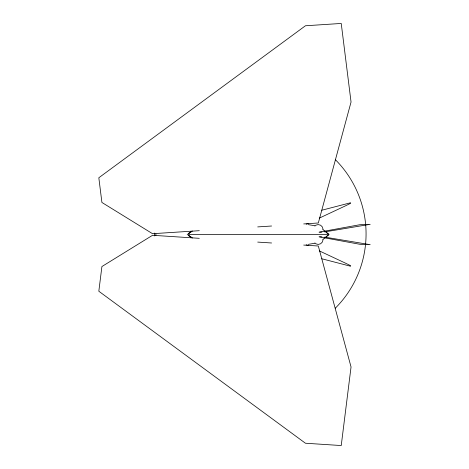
<?xml version="1.0" encoding="UTF-8"?>
<svg xmlns="http://www.w3.org/2000/svg" width="469" height="469" viewBox="0 0 469 469"><rect width="100%" height="100%" fill="white"/><g stroke="black" fill="none" stroke-linecap="round" stroke-linejoin="round"><path stroke-width="0.7" d="M323.053 239.571L322.402 241.998L320.62 243.78L318.193 244.431L315.76 243.78L314.869 242.889M314.869 226.111L315.76 225.22L318.193 224.569L320.62 225.22L322.402 227.002L323.053 229.429M325.597 237.461L328.493 234.916M326.049 236.698L328.64 234.811M322.83 239.401L325.046 237.836M191.809 231.264L188.257 233.703L191.815 231.334M188.122 233.767L192.337 230.971M306.157 224.293L308.121 223.367M319.266 218.144L345.477 205.85L350.689 203.282L350.578 202.755L321.775 210.241M319.055 232.173L359.787 224.733L370.176 224.334L324.659 231.903M308.016 244.408L314.687 243.294M199.296 230.684L152.554 233.709L101.908 202.456L98.824 177.763L305.442 25.766L341.233 23.45L351.046 102.037L318.328 222.986L303.719 223.93M257.716 226.908L271.592 226.011M319.764 232.173L321.904 232.173M187.19 234.5L329.168 234.5M319.764 236.827L321.904 236.827M199.296 238.316L152.554 235.291L101.908 266.544L98.824 291.237L305.442 443.234L341.233 445.55L351.046 366.963L318.328 246.014L303.719 245.07M257.716 242.092L271.592 242.989M324.659 237.097L370.176 244.666L359.787 244.267L319.055 236.827M308.016 224.592L314.687 225.706M321.775 258.759L350.578 266.245L350.689 265.718L345.477 263.15L319.266 250.856M306.157 244.707L308.121 245.633M188.122 235.233L192.337 238.029M191.815 237.666L188.257 235.297L191.809 237.736M322.83 229.599L325.046 231.164M326.049 232.302L328.64 234.189M325.597 231.539L328.493 234.084M154.453 233.052L154.453 235.948M335.288 159.601A105.091 105.091 0 0 1 335.288 308.215M155.901 235.344A105.091 105.091 0 0 1 155.89 233.908"/></g></svg>
